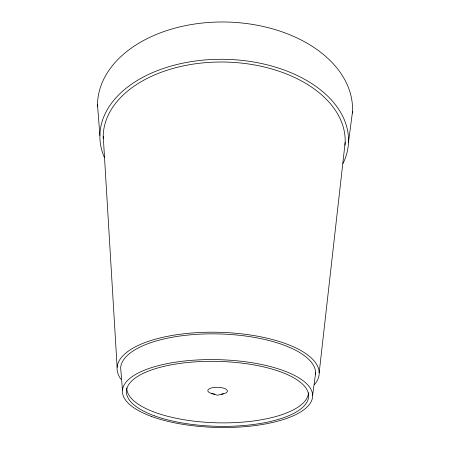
<?xml version="1.0" encoding="UTF-8"?>
<svg xmlns="http://www.w3.org/2000/svg" width="450" height="450" viewBox="0 0 450 450"><rect width="100%" height="100%" fill="white"/><g stroke="black" fill="none" stroke-linecap="round" stroke-linejoin="round"><path stroke-width="0.67" d="M319.179 372.774L345.167 142.408M348.502 142.222L352.507 111.707M312.632 395.224L315.652 372.853M223.436 393.817L217.485 395.229L211.596 393.502M122.484 390.127L120.639 367.616A97.566 37.17 1.5 0 1 220.961 333.996A97.566 37.17 1.5 0 1 315.63 374.152M97.492 104.726L99.894 135.439M117.124 367.346L103.219 135.804A121.022 76.866 1.5 0 1 228.606 62.145A121.022 76.866 1.5 0 1 344.998 145.176M121.084 379.384A101.081 38.526 1.5 0 1 219.308 332.297A101.081 38.526 1.5 0 1 314.483 384.57M103.224 138.578A121.022 76.866 1.5 0 1 103.207 136.496M308.458 392.822A90.883 32.749 1.5 0 1 216.607 422.798A90.883 32.749 1.5 0 1 126.765 387.945M214.982 394.189A9.81 3.544 1.5 0 1 209.385 388.71A9.81 3.544 1.5 0 1 225.197 388.761A9.81 3.544 1.5 0 1 221.214 394.211M104.445 157.68A124.352 79.02 1.5 0 1 225.984 59.338A124.352 79.02 1.5 0 1 342.979 163.564M97.498 106.819A127.564 85.359 1.5 0 1 226.963 22.044A127.564 85.359 1.5 0 1 352.429 113.096M151.386 416.407A95.136 33.896 1.5 0 0 309.791 403.903A95.136 33.896 1.5 0 0 191.419 360.354A95.136 33.896 1.5 0 0 151.386 416.407M154.446 415.828A91.131 32.456 1.5 0 0 305.989 403.622A91.131 32.456 1.5 0 0 192.133 362.087A91.131 32.456 1.5 0 0 154.446 415.828"/></g></svg>
